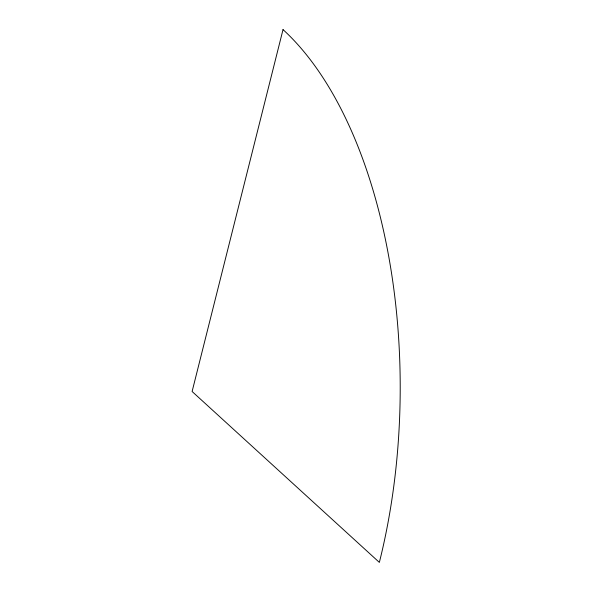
<?xml version="1.0" encoding="UTF-8"?>
<svg xmlns="http://www.w3.org/2000/svg" width="592" height="592" viewBox="0 0 592 592"><rect width="100%" height="100%" fill="white"/><g stroke="black" fill="none" stroke-linecap="round" stroke-linejoin="round"><path stroke-width="0.89" d="M283.02 29.6L192.111 391.504L379.354 562.4A400.236 208.125 -89.6 0 0 283.02 29.6"/></g></svg>
